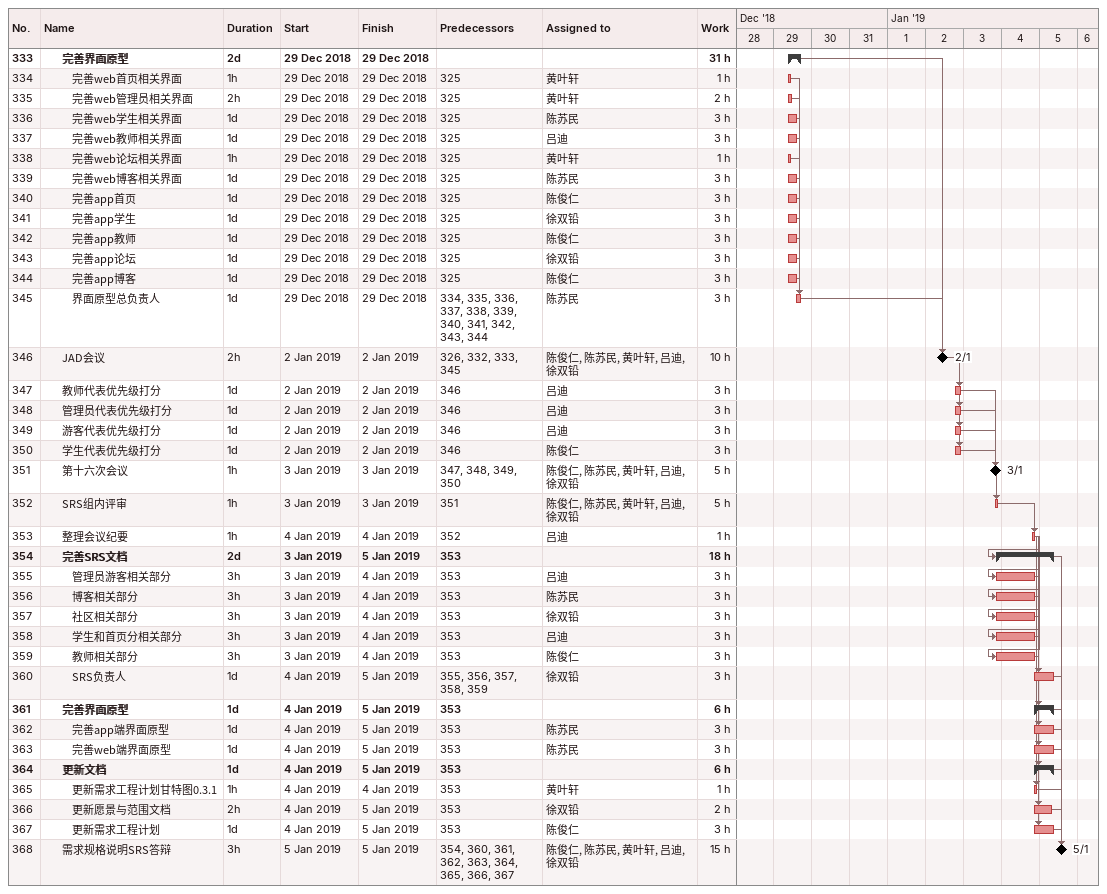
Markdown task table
| ID | Level | Task | Duration | Start | Finish | Predecessors | Resources | Work (h) |
|---|---|---|---|---|---|---|---|---|
| 333 | 3 | **完善界面原型** | 2d | 2018-12-29 | 2018-12-29 |  |  | 31 |
| 334 | 4 | 完善web首页相关界面 | 1h | 2018-12-29 | 2018-12-29 | 325 | 黄叶轩 | 1 |
| 335 | 4 | 完善web管理员相关界面 | 2h | 2018-12-29 | 2018-12-29 | 325 | 黄叶轩 | 2 |
| 336 | 4 | 完善web学生相关界面 | 1d | 2018-12-29 | 2018-12-29 | 325 | 陈苏民 | 3 |
| 337 | 4 | 完善web教师相关界面 | 1d | 2018-12-29 | 2018-12-29 | 325 | 吕迪 | 3 |
| 338 | 4 | 完善web论坛相关界面 | 1h | 2018-12-29 | 2018-12-29 | 325 | 黄叶轩 | 1 |
| 339 | 4 | 完善web博客相关界面 | 1d | 2018-12-29 | 2018-12-29 | 325 | 陈苏民 | 3 |
| 340 | 4 | 完善app首页 | 1d | 2018-12-29 | 2018-12-29 | 325 | 陈俊仁 | 3 |
| 341 | 4 | 完善app学生 | 1d | 2018-12-29 | 2018-12-29 | 325 | 徐双铅 | 3 |
| 342 | 4 | 完善app教师 | 1d | 2018-12-29 | 2018-12-29 | 325 | 陈俊仁 | 3 |
| 343 | 4 | 完善app论坛 | 1d | 2018-12-29 | 2018-12-29 | 325 | 徐双铅 | 3 |
| 344 | 4 | 完善app博客 | 1d | 2018-12-29 | 2018-12-29 | 325 | 陈俊仁 | 3 |
| 345 | 4 | 界面原型总负责人 | 1d | 2018-12-29 | 2018-12-29 | 334, 335, 336, 337, 338, 339, 340, 341, 342, 343, 344 | 陈苏民 | 3 |
| 346 | 3 | JAD会议 | 2h | 2019-01-02 | 2019-01-02 | 326, 332, 333, 345 | 陈俊仁, 陈苏民, 黄叶轩, 吕迪, 徐双铅 | 10 |
| 347 | 3 | 教师代表优先级打分 | 1d | 2019-01-02 | 2019-01-02 | 346 | 吕迪 | 3 |
| 348 | 3 | 管理员代表优先级打分 | 1d | 2019-01-02 | 2019-01-02 | 346 | 吕迪 | 3 |
| 349 | 3 | 游客代表优先级打分 | 1d | 2019-01-02 | 2019-01-02 | 346 | 吕迪 | 3 |
| 350 | 3 | 学生代表优先级打分 | 1d | 2019-01-02 | 2019-01-02 | 346 | 陈俊仁 | 3 |
| 351 | 3 | 第十六次会议 | 1h | 2019-01-03 | 2019-01-03 | 347, 348, 349, 350 | 陈俊仁, 陈苏民, 黄叶轩, 吕迪, 徐双铅 | 5 |
| 352 | 3 | SRS组内评审 | 1h | 2019-01-03 | 2019-01-03 | 351 | 陈俊仁, 陈苏民, 黄叶轩, 吕迪, 徐双铅 | 5 |
| 353 | 3 | 整理会议纪要 | 1h | 2019-01-04 | 2019-01-04 | 352 | 吕迪 | 1 |
| 354 | 3 | **完善SRS文档** | 2d | 2019-01-03 | 2019-01-05 | 353 |  | 18 |
| 355 | 4 | 管理员游客相关部分 | 3h | 2019-01-03 | 2019-01-04 | 353 | 吕迪 | 3 |
| 356 | 4 | 博客相关部分 | 3h | 2019-01-03 | 2019-01-04 | 353 | 陈苏民 | 3 |
| 357 | 4 | 社区相关部分 | 3h | 2019-01-03 | 2019-01-04 | 353 | 徐双铅 | 3 |
| 358 | 4 | 学生和首页分相关部分 | 3h | 2019-01-03 | 2019-01-04 | 353 | 吕迪 | 3 |
| 359 | 4 | 教师相关部分 | 3h | 2019-01-03 | 2019-01-04 | 353 | 陈俊仁 | 3 |
| 360 | 4 | SRS负责人 | 1d | 2019-01-04 | 2019-01-05 | 355, 356, 357, 358, 359 | 徐双铅 | 3 |
| 361 | 3 | **完善界面原型** | 1d | 2019-01-04 | 2019-01-05 | 353 |  | 6 |
| 362 | 4 | 完善app端界面原型 | 1d | 2019-01-04 | 2019-01-05 | 353 | 陈苏民 | 3 |
| 363 | 4 | 完善web端界面原型 | 1d | 2019-01-04 | 2019-01-05 | 353 | 陈苏民 | 3 |
| 364 | 3 | **更新文档** | 1d | 2019-01-04 | 2019-01-05 | 353 |  | 6 |
| 365 | 4 | 更新需求工程计划甘特图0.3.1 | 1h | 2019-01-04 | 2019-01-04 | 353 | 黄叶轩 | 1 |
| 366 | 4 | 更新愿景与范围文档 | 2h | 2019-01-04 | 2019-01-05 | 353 | 徐双铅 | 2 |
| 367 | 4 | 更新需求工程计划 | 1d | 2019-01-04 | 2019-01-05 | 353 | 陈俊仁 | 3 |
| 368 | 3 | 需求规格说明SRS答辩 | 3h | 2019-01-05 | 2019-01-05 | 354, 360, 361, 362, 363, 364, 365, 366, 367 | 陈俊仁, 陈苏民, 黄叶轩, 吕迪, 徐双铅 | 15 |
